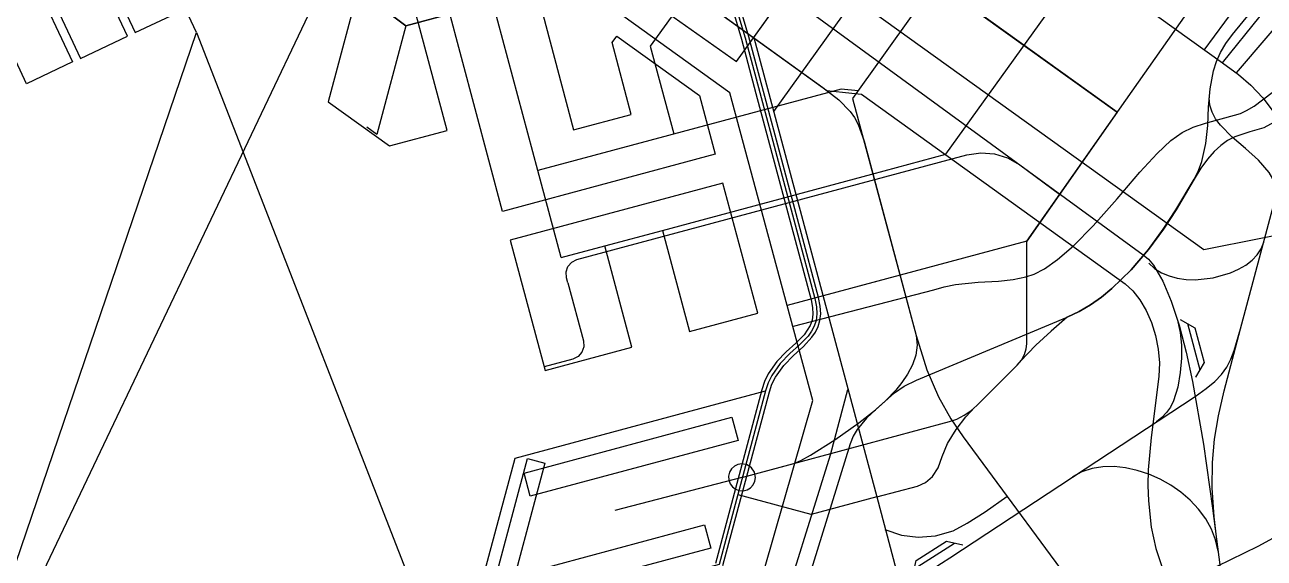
# Model space of a CAD drawing. Header units: millimetres. Extents: x 2 to 2848, y 1 to 2248.
# Drawn here: x 444.8 to 652.2, y 300.1 to 389.2 of the extents above; entities that cross this region are included whole.
import ezdxf

# ---------------------------------------------------------------- set-up
doc = ezdxf.new("R2010")
doc.units = ezdxf.units.MM
for name, color, linetype in [('9x', 7, 'CONTINUOUS'), ('9xx', 7, 'CONTINUOUS'), ('9xx淵', 7, 'CONTINUOUS'), ('9x淵', 7, 'CONTINUOUS'), ('島嶼', 7, 'CONTINUOUS'), ('市街地', 7, 'CONTINUOUS'), ('河川・湖沼', 7, 'CONTINUOUS'), ('浦州地鉄', 7, 'CONTINUOUS'), ('浦州市道', 7, 'CONTINUOUS'), ('浦州市電', 7, 'CONTINUOUS'), ('浦州港線', 7, 'CONTINUOUS'), ('浦陰交通', 7, 'CONTINUOUS'), ('海岸線', 7, 'CONTINUOUS'), ('空港', 7, 'CONTINUOUS'), ('臨海線', 7, 'CONTINUOUS'), ('航路', 7, 'CONTINUOUS'), ('車廠', 7, 'CONTINUOUS'), ('青湾空港軌道', 7, 'CONTINUOUS'), ('青空急行', 7, 'CONTINUOUS')]:
    doc.layers.add(name, color=color, linetype=linetype)

msp = doc.modelspace()

# ---------------------------------------------------------------- linework, layer by layer
at = {"layer": '9x', "color": 1}
for points in [[(531.34095, 484.7751), (559.753072, 477.1621), (577.651552, 431.3473), (581.56511, 421.3426), (593.432651, 390.9624), (583.335225, 376.9006), (593.94798, 337.2937), (595.764748, 331.542558), (597.722507, 326.995587), (599.769254, 323.355273), (601.852989, 320.3241), (622.988472, 291.6778)], [(564.81292, 313.5585), (599.55906, 322.8687), (600.78518, 323.305572), (601.990503, 323.9318), (603.114856, 324.698653), (604.098065, 325.5574), (610.882543, 332.3104), (611.580436, 333.1674), (612.079441, 334.101275), (612.379147, 335.036837), (612.47914, 335.8989), (612.47914, 353.0421), (627.98732, 375.0828), (663.50884, 425.5927), (670.91718, 451.0589)], [(584.243067, 378.1647), (581.418825, 378.4595), (552.523018, 370.7169), (530.641104, 364.8537), (523.118312, 392.9292), (508.595174, 389.0378), (506.09293, 390.8356), (485.351475, 405.7395)], [(378.51953, 245.2666), (383.716648, 245.41585), (386.825588, 245.656834), (389.64194, 246.0571), (390.48512, 246.227706), (390.364958, 246.207892), (390.433816, 246.223075), (400.85228, 248.2099), (478.067545, 262.7171), (487.761786, 265.07), (487.780086, 265.07), (562.285169, 285.03355), (562.963258, 285.215244), (562.958045, 285.21385), (562.380436, 285.059084), (563.517775, 285.363839), (569.335499, 286.9227), (570.185502, 287.1505), (579.630956, 317.3297)]]:
    msp.add_lwpolyline(points, dxfattribs=at)
at = {"layer": '9xx', "color": 2}
for points in [[(642.14374, 384.9792), (656.026401, 403.7563), (667.080719, 418.7797), (677.79045, 438.1241), (684.10011, 449.0528), (686.609423, 452.747012), (689.826946, 456.691275), (693.251854, 460.50935), (696.38332, 463.825), (703.68393, 471.4397), (723.56924, 492.4), (728.31666, 506.3292), (737.52602, 533.2781), (738.228117, 534.78795), (739.139964, 536.039798), (741.244679, 538.055838), (742.263434, 538.963201), (743.143712, 539.898908), (743.798456, 540.934546), (744.14061, 542.1417), (745.14611, 550.5833), (745.72811, 555.9), (745.867944, 558.985745), (745.666074, 561.758938)], [(577.651555, 431.3473), (591.583005, 421.3427), (645.20976, 382.8326), (647.931502, 380.8781), (649.988583, 379.127537), (651.973148, 376.97385), (653.698023, 374.688687), (654.976033, 372.5437), (656.413357, 369.414402), (658.333447, 364.758112), (660.125044, 359.719192), (660.781639, 357.413858), (661.176888, 355.442)], [(518.222507, 422.0263), (579.036046, 378.2048), (583.210165, 377.77), (584.804333, 377.6034), (628.938605, 345.9106), (630.232884, 344.755121), (631.420611, 343.251247), (632.471346, 341.46158), (633.354649, 339.448725), (634.040082, 337.275286), (634.497205, 335.003866), (634.695578, 332.697069), (634.604763, 330.4175), (633.295138, 320.244588), (632.815726, 314.816098), (632.742647, 312.177492), (632.827424, 309.6507), (633.302675, 305.256855), (634.061573, 301.669212), (635.171467, 298.331639), (636.699707, 294.688), (638.859974, 290.121052), (641.433446, 285.004437), (644.490945, 279.1137)], [(566.808507, 387.0981), (587.389359, 310.2893), (590.647798, 298.1286), (591.384225, 294.952033), (591.908993, 291.644188), (592.178913, 288.268973), (592.150796, 284.8903), (591.117797, 283.440298), (589.986415, 282.104975), (588.742924, 280.884309), (587.373602, 279.778275), (585.864725, 278.786851), (584.202568, 277.910012), (582.373408, 277.147737), (580.36352, 276.5), (487.75936, 250.8354), (460.77186, 245.676), (455.41405, 247.2636), (433.18042, 243.0179), (400.36974, 236.7329)], [(654.513022, 373.2713), (652.153142, 371.966087), (649.816668, 371.2869), (647.276076, 370.463294), (646.092317, 369.834349), (644.948599, 369.0236), (643.831682, 368.003263), (642.728328, 366.745556), (641.6253, 365.222696), (640.509358, 363.4069), (637.461583, 358.246583), (635.339698, 355.016037), (632.835481, 351.617587), (629.961182, 348.250503), (626.729052, 345.114048), (624.982628, 343.694579), (623.151341, 342.407492), (621.23672, 341.277696), (619.240298, 340.3301), (616.562497, 338.004762), (614.011157, 335.63653), (611.359, 332.9432)], [(592.150796, 284.8903), (596.942734, 287.329548), (604.036195, 290.694962), (611.964272, 294.136745), (615.782884, 295.620713), (619.260059, 296.8051), (636.138441, 295.2493), (638.563356, 296.231434), (644.340167, 298.721875), (651.221969, 302.036678), (654.375086, 303.789483), (656.961862, 305.4919), (659.231043, 307.430726), (661.592306, 309.847514), (666.433225, 315.501087), (671.168906, 321.224842), (673.398624, 323.729357), (675.48364, 325.791), (677.761707, 327.659732), (680.501587, 329.648784), (686.795004, 333.75315), (698.63397, 340.824)], [(579.630956, 317.3346), (582.553861, 328.2431)], [(587.389359, 310.2893), (594.206455, 312.1159), (595.522023, 312.699617), (596.695532, 313.718512), (597.660028, 315.170852), (598.348554, 317.0549), (599.235223, 319.20847), (600.674595, 321.534363), (602.309286, 323.686648), (603.781911, 325.3194)]]:
    msp.add_lwpolyline(points, dxfattribs=at)
at = {"layer": '9xx淵', "color": 1}
for points in [[(642.143738, 384.9792), (656.026399, 403.7563), (667.080717, 418.7797), (677.79045, 438.1241), (684.10011, 449.0528), (686.609423, 452.747012), (689.826946, 456.691275), (693.251854, 460.50935), (696.38332, 463.825), (703.68393, 471.4397), (723.56924, 492.4), (728.31666, 506.3292), (737.52602, 533.2781), (738.228117, 534.78795), (739.139964, 536.039798), (741.244679, 538.055838), (742.263434, 538.963201), (743.143712, 539.898908), (743.798456, 540.934546), (744.14061, 542.1417), (745.14611, 550.5833), (745.72811, 555.9), (745.867944, 558.985745), (745.666074, 561.758938)], [(577.651553, 431.3473), (591.583003, 421.3427), (645.209758, 382.8326), (647.9315, 380.8781), (649.988581, 379.127537), (651.973146, 376.97385), (653.698021, 374.688687), (654.976031, 372.5437), (656.413355, 369.414402), (658.333445, 364.758112), (660.125042, 359.719192), (660.781637, 357.413858), (661.176886, 355.442)], [(518.204652, 422.0392), (579.036044, 378.2048), (583.210163, 377.77), (584.804331, 377.6034), (628.938603, 345.9106), (630.232882, 344.755121), (631.420609, 343.251247), (632.471344, 341.46158), (633.354647, 339.448725), (634.04008, 337.275286), (634.497203, 335.003866), (634.695576, 332.697069), (634.604761, 330.4175), (633.295136, 320.244588), (632.815724, 314.816098), (632.742645, 312.177492), (632.827422, 309.6507), (633.302673, 305.256855), (634.061571, 301.669212), (635.171465, 298.331639), (636.699705, 294.688), (638.859972, 290.121052), (641.433444, 285.004437), (644.490943, 279.1137)], [(566.808505, 387.0981), (587.389357, 310.2893), (590.647796, 298.1286), (591.384223, 294.952033), (591.908991, 291.644188), (592.178911, 288.268973), (592.150794, 284.8903), (591.117795, 283.440298), (589.986413, 282.104975), (588.742922, 280.884309), (587.3736, 279.778275), (585.864723, 278.786851), (584.202566, 277.910012), (582.373406, 277.147737), (580.363518, 276.5), (487.759358, 250.8354), (460.77186, 245.676), (455.41405, 247.2636), (433.18042, 243.0179), (400.36974, 236.7329)], [(654.51302, 373.2713), (652.15314, 371.966087), (649.816666, 371.2869), (647.276074, 370.463294), (646.092315, 369.834349), (644.948597, 369.0236), (643.83168, 368.003263), (642.728326, 366.745556), (641.625298, 365.222696), (640.509356, 363.4069), (637.461581, 358.246583), (635.339696, 355.016037), (632.835479, 351.617587), (629.96118, 348.250503), (626.72905, 345.114048), (624.982626, 343.694579), (623.151339, 342.407492), (621.236718, 341.277696), (619.240296, 340.3301), (616.562495, 338.004762), (614.011155, 335.63653), (611.358998, 332.9432)], [(592.150794, 284.8903), (596.942732, 287.329548), (604.036193, 290.694962), (611.96427, 294.136745), (615.782882, 295.620713), (619.260057, 296.8051), (636.138439, 295.2493), (638.563354, 296.231434), (644.340165, 298.721875), (651.221967, 302.036678), (654.375084, 303.789483), (656.96186, 305.4919), (659.231041, 307.430726), (661.592304, 309.847514), (666.433224, 315.501087), (671.168906, 321.224842), (673.398624, 323.729357), (675.48364, 325.791), (677.761707, 327.659732), (680.501587, 329.648784), (686.795004, 333.75315), (698.63397, 340.824)], [(579.630954, 317.3346), (582.553859, 328.2431)], [(587.389357, 310.2893), (594.206453, 312.1159), (595.522021, 312.699617), (596.69553, 313.718512), (597.660026, 315.170852), (598.348552, 317.0549), (599.235221, 319.20847), (600.674593, 321.534363), (602.309284, 323.686648), (603.781909, 325.3194)]]:
    msp.add_lwpolyline(points, dxfattribs=at)
at = {"layer": '9x淵', "color": 1}
for points in [[(531.340952, 484.7751), (559.753074, 477.1621), (577.651554, 431.3473), (581.565112, 421.3426), (593.432653, 390.9624), (583.335227, 376.9006), (593.947982, 337.2937), (595.76475, 331.542558), (597.722509, 326.995587), (599.769256, 323.355273), (601.852991, 320.3241), (622.988474, 291.6778)], [(564.812915, 313.5585), (599.559055, 322.8687), (600.785175, 323.305572), (601.990498, 323.9318), (603.114851, 324.698653), (604.09806, 325.5574), (610.882538, 332.3104), (611.580431, 333.1674), (612.079436, 334.101275), (612.379142, 335.036837), (612.479135, 335.8989), (612.479135, 353.0421), (627.987315, 375.0828), (663.508835, 425.5927), (670.91718, 451.0589)], [(584.243067, 378.1647), (581.418825, 378.4595), (552.523018, 370.7169), (530.641104, 364.8537), (523.118312, 392.9292), (508.595174, 389.0378), (506.09293, 390.8356)], [(378.51954, 245.2666), (383.716657, 245.41585), (386.825598, 245.656834), (389.64195, 246.0571), (390.48513, 246.227706), (390.364968, 246.207892), (390.433826, 246.223075), (400.85229, 248.2099), (478.067558, 262.7171), (487.761799, 265.07), (487.780099, 265.07), (562.285182, 285.03355), (562.963271, 285.215244), (562.958059, 285.21385), (562.380449, 285.059084), (563.517789, 285.363839), (569.335512, 286.9227), (570.185521, 287.1505), (579.630958, 317.3302)]]:
    msp.add_lwpolyline(points, dxfattribs=at)
at = {"layer": '島嶼', "color": 3}
msp.add_lwpolyline([(526.848798, 316.768473), (568.774392, 328.002402), (561.00248, 298.997232), (519.076886, 287.763303)], close=True, dxfattribs=at)
at = {"layer": '市街地', "color": 7}
for points in [[(562.81108, 377.8376), (505.66, 418.912), (496, 421.5), (421.53086, 386.5088), (403.8203, 424.1375), (403.8203, 469.5135), (430.87396, 469.5135), (441.18728, 508.0034), (484.27994, 496.4568), (495.32516, 537.6781), (562.93554, 519.562), (557.72542, 500.1177), (555.013885, 489.9972), (559.75308, 477.1621), (569.217274, 453.0308), (581.269785, 455.3498), (618.93692, 428.8033), (620.130594, 428.1426), (597.300677, 396.3491), (627.625129, 374.5761), (612.47914, 353.0421), (572.36466, 342.2934)], [(464.48937, 405.4207), (456.74316, 401.7809), (463.26911, 387.8981), (471.015239, 391.538)], [(455.45015, 401.1733), (447.57318, 397.4721), (454.09902, 383.5892), (461.97612, 387.2906)], [(452.80603, 382.9816), (445.09377, 379.3577), (438.56767, 393.2406), (446.27974, 396.8643)], [(505.816176, 368.9444), (515.484924, 371.5351), (510.301842, 390.8786), (501.208722, 397.4134), (495.555819, 376.3166)], [(543.9003, 387.3167), (557.699935, 377.4009), (560.339974, 367.5481), (524.757749, 358.0139), (515.573268, 392.2909), (525.806028, 395.0329), (531.474091, 390.9596), (536.650955, 371.6393), (546.305707, 374.2264), (543.090093, 386.2272)], [(567.459144, 340.9791), (561.632834, 362.7231), (526.050689, 353.1892), (531.876655, 331.4447), (546.379684, 335.3308), (541.844303, 352.2572), (551.499768, 354.8443), (556.034912, 337.9179)]]:
    msp.add_lwpolyline(points, close=True, dxfattribs=at)
at = {"layer": '河川・湖沼', "color": 4}
msp.add_lwpolyline([(573.42674, 338.8366), (596.904702, 344.8928), (598.666014, 345.416531), (600.536487, 345.776161), (604.331669, 346.156038), (607.743758, 346.33827), (610.226264, 346.6287), (612.334996, 347.051269), (613.726723, 347.527659), (615.461115, 348.432375), (617.626487, 349.954106), (620.311157, 352.281544), (623.603443, 355.603378), (627.59166, 360.1083), (631.40848, 364.542157), (634.313728, 367.698562), (636.586459, 369.837968), (638.505723, 371.220825), (640.350572, 372.107585), (642.40006, 372.7587), (648.22916, 374.3958), (649.274678, 374.846056), (650.517556, 375.590367), (653.544261, 377.894292)], dxfattribs=at)
at = {"layer": '浦州地鉄', "color": 5}
msp.add_lwpolyline([(494.41196, 432.1451), (508.5227, 428.4772), (509.925242, 427.923992), (511.245951, 427.111688), (513.69558, 425.2766), (578.334463, 378.7076), (581.00753, 376.650447), (582.918551, 374.724975), (583.650055, 373.694661), (584.265161, 372.556916), (585.245, 369.772), (593.948, 337.2937)], dxfattribs=at)
at = {"layer": '浦州市道', "color": 1}
for points in [[(564.879245, 449.827), (564.879139, 407.0889), (556.045045, 394.7878), (549.470651, 385.6321), (553.396416, 370.9809)], [(514.166434, 441.5014), (515.135968, 441.117577), (517.819822, 439.877638), (521.880872, 437.64888), (526.981995, 434.2986), (564.879139, 407.0889), (569.303554, 403.9125), (642.117544, 351.6346), (661.176889, 355.442)], [(566.808507, 387.0981), (604.20707, 439.1839)], [(612.315041, 433.4698), (570.10593, 374.6874)], [(647.560634, 381.1654), (689.65561, 430.3229)], [(627.625129, 374.5762), (601.726601, 393.1711), (571.813127, 414.6487), (564.923007, 414.6487)], [(534.541009, 350.3004), (541.844303, 352.2573), (551.499768, 354.8445), (586.556822, 364.238), (598.962155, 367.562), (621.836733, 399.4178)], [(508.595174, 389.0377), (503.728296, 370.8742)], [(534.541009, 350.3004), (530.641104, 364.8537)], [(612.479135, 353.0421), (578.384478, 343.9065)], [(587.389359, 310.2893), (576.410686, 307.3476), (564.198884, 310.6197)], [(588.721271, 304.8331), (591.526057, 303.915286), (594.328752, 303.561463), (597.1925, 303.796708), (600.180446, 304.6461), (602.507746, 305.88823), (605.492025, 307.810788), (609.160697, 310.3523)]]:
    msp.add_lwpolyline(points, dxfattribs=at)
at = {"layer": '浦州市電', "color": 6}
for points in [[(500.668072, 515.4066), (550.568806, 502.0358), (559.753075, 477.1621), (577.651555, 431.3473), (579.282262, 427.1842), (579.688423, 426.1445), (584.897143, 426.1443), (591.583005, 421.3428), (645.20976, 382.8326), (651.53645, 390.617)], [(548.7207, 393.81), (563.932, 383.0831), (572.07038, 394.4487)], [(506.09293, 390.8356), (508.595174, 389.0376), (521.035406, 392.3709)], [(508.595174, 389.0377), (503.728296, 370.8742), (502.022, 372.1)]]:
    msp.add_lwpolyline(points, dxfattribs=at)
at = {"layer": '浦州港線', "color": 1}
for points in [[(595.441119, 297.410519), (599.61916, 300.1092), (640.68514, 327.0967), (642.520334, 328.385385), (643.966695, 329.589848), (645.091774, 330.769391), (645.963122, 331.983313), (646.648292, 333.290914), (647.214834, 334.751495), (648.26224, 338.3688), (654.01364, 359.8334), (654.19844, 361.113956), (654.071758, 362.316842), (653.675436, 363.452775), (653.051315, 364.532469), (651.287041, 366.566005), (649.113665, 368.503175), (646.865917, 370.429705), (644.878528, 372.431319), (644.08707, 373.487071), (643.486225, 374.593742), (643.117835, 375.762046), (643.02374, 377.0027)], [(595.441119, 297.410519), (599.61916, 300.1092), (640.68514, 327.0967), (642.520334, 328.385385), (643.966695, 329.589848), (645.091774, 330.769391), (645.963122, 331.983313), (646.648292, 333.290914), (647.214834, 334.751495), (648.26224, 338.3688), (654.01364, 359.8334), (654.19844, 361.113956), (654.071758, 362.316842), (653.675436, 363.452775), (653.051315, 364.532469), (651.287041, 366.566005), (649.113665, 368.503175), (646.865917, 370.429705), (644.878528, 372.431319), (644.08707, 373.487071), (643.486225, 374.593742), (643.117835, 375.762046), (643.02374, 377.0027)], [(535.671645, 346.0808), (535.444191, 346.9297), (535.382124, 347.920486), (535.693976, 348.82671), (536.32288, 349.549879), (537.211969, 349.9915), (572.703268, 359.5014), (602.455999, 367.4736), (604.76943, 367.820905), (607.073835, 367.64694), (609.282823, 366.96803), (611.310003, 365.8005), (617.935108, 360.9157)], [(572.703265, 359.5014), (602.455999, 367.4736), (604.76943, 367.820905), (607.073835, 367.64694), (609.282823, 366.96803), (611.310003, 365.8005), (617.935108, 360.9157)], [(632.902349, 349.3694), (633.877105, 348.472981), (635.015889, 347.758575), (636.290062, 347.219017), (637.670986, 346.847144), (639.130023, 346.635792), (640.638532, 346.577797), (643.689418, 346.893225), (646.594534, 347.736119), (647.920831, 348.337456), (649.124771, 349.049169), (650.177713, 349.864093), (651.05102, 350.775066), (651.716052, 351.774922), (652.144172, 352.8565)], [(632.902349, 349.3694), (633.877105, 348.472981), (635.015889, 347.758575), (636.290062, 347.219017), (637.670986, 346.847144), (639.130023, 346.635792), (640.638532, 346.577797), (643.689418, 346.893225), (646.594534, 347.736119), (647.920831, 348.337456), (649.124771, 349.049169), (650.177713, 349.864093), (651.05102, 350.775066), (651.716052, 351.774922), (652.144172, 352.8565)], [(535.671645, 346.0808), (538.275321, 336.3637), (538.339128, 335.390327), (538.025583, 334.466631), (537.382419, 333.733237), (536.507555, 333.3018), (531.722589, 332.0197)], [(535.671645, 346.0808), (538.275321, 336.3637), (538.339128, 335.390327), (538.025583, 334.466631), (537.382419, 333.733237), (536.507555, 333.3018), (531.722589, 332.0197)], [(637.647889, 340.0544), (638.167353, 337.762264), (638.387244, 335.632437), (638.360958, 333.473192), (638.141893, 331.0928), (637.73519, 328.61227), (637.024987, 326.343362), (636.516039, 325.317696), (635.883173, 324.380248), (635.110377, 323.542793), (634.181636, 322.8171)], [(637.647889, 340.0544), (638.167353, 337.762264), (638.387244, 335.632437), (638.360958, 333.473192), (638.141893, 331.0928), (637.73519, 328.61227), (637.024987, 326.343362), (636.516039, 325.317696), (635.883173, 324.380248), (635.110377, 323.542793), (634.181636, 322.8171)], [(644.49192, 301.2055), (643.837308, 306.981242), (643.527632, 311.833495), (643.551268, 316.062529), (643.89659, 319.968613), (644.551973, 323.852013), (645.505792, 328.012998), (648.26224, 338.3688)], [(644.49192, 301.2055), (643.837308, 306.981242), (643.527632, 311.833495), (643.551268, 316.062529), (643.89659, 319.968613), (644.551973, 323.852013), (645.505792, 328.012998), (648.26224, 338.3688)], [(644.49192, 301.2055), (644.086571, 303.110318), (643.388959, 304.929446), (642.429825, 306.649031), (641.239912, 308.255216), (639.849962, 309.734145), (638.290716, 311.071964), (636.592918, 312.254818), (634.787307, 313.26885), (632.904628, 314.100206), (630.975621, 314.735029), (629.031029, 315.159466), (627.101594, 315.359659), (625.218057, 315.321755), (623.411162, 315.031897), (621.711648, 314.476231), (620.15026, 313.6409)], [(644.49192, 301.2055), (644.086571, 303.110318), (643.388959, 304.929446), (642.429825, 306.649031), (641.239912, 308.255216), (639.849962, 309.734145), (638.290716, 311.071964), (636.592918, 312.254818), (634.787307, 313.26885), (632.904628, 314.100206), (630.975621, 314.735029), (629.031029, 315.159466), (627.101594, 315.359659), (625.218057, 315.321755), (623.411162, 315.031897), (621.711648, 314.476231), (620.15026, 313.6409)]]:
    msp.add_lwpolyline(points, dxfattribs=at)
at = {"layer": '浦州港線', "color": 7}
msp.add_lwpolyline([(535.671645, 346.0808), (535.444191, 346.9297), (535.382124, 347.920486), (535.693976, 348.82671), (536.32288, 349.549879), (537.211969, 349.9915), (572.703268, 359.5014)], dxfattribs=at)
at = {"layer": '浦陰交通', "color": 5}
msp.add_lwpolyline([(593.947998, 337.2937), (594.147405, 335.637612), (593.909454, 333.976294), (593.333176, 332.353459), (592.517601, 330.812825), (591.561757, 329.398106), (590.564676, 328.153019), (588.842918, 326.3466), (587.32258, 325.018398), (585.639538, 323.471337), (584.08455, 321.572508), (583.44594, 320.449646), (582.948378, 319.189), (575.211758, 294.295)], dxfattribs=at)
at = {"layer": '浦陰交通', "color": 1}
msp.add_lwpolyline([(593.947998, 337.2937), (594.147405, 335.637612), (593.909454, 333.976294), (593.333176, 332.353459), (592.517601, 330.812825), (591.561757, 329.398106), (590.564676, 328.153019), (588.842918, 326.3466), (587.32258, 325.018398), (585.639538, 323.471337), (584.08455, 321.572508), (583.44594, 320.449646), (582.948378, 319.189), (575.211758, 294.295)], dxfattribs=at)
at = {"layer": '海岸線', "color": 4}
msp.add_lwpolyline([(566.94968, 292.6257), (576.68122, 326.4228), (572.36466, 342.2934), (562.81106, 377.8376), (505.66, 418.912), (496, 421.5), (417.47576, 384.6074)], dxfattribs=at)
at = {"layer": '空港', "color": 1}
for points in [[(528.356165, 314.28818), (563.129495, 323.605665), (564.164771, 319.741962), (529.391442, 310.424477)], [(521.938672, 290.648792), (528.926786, 316.728789), (531.824563, 315.952332), (524.836449, 289.872335)], [(564.813, 315.809), (564.153249, 315.710208), (563.562967, 315.429807), (563.078019, 314.991762), (562.734271, 314.420038), (562.573068, 313.772701), (562.606233, 313.120047), (562.825352, 312.504381), (563.22201, 311.96801), (563.758381, 311.571352), (564.374047, 311.352233), (565.026701, 311.319068), (565.674038, 311.480271), (566.245762, 311.824019), (566.683807, 312.308967), (566.964208, 312.899249), (567.063, 313.559), (566.891729, 314.420038), (566.40399, 315.14999), (565.674038, 315.637729), (564.813, 315.809)], [(523.790532, 296.291795), (558.563862, 305.609281), (559.599138, 301.745577), (524.825808, 292.428092)]]:
    msp.add_lwpolyline(points, close=True, dxfattribs=at)
at = {"layer": '臨海線', "color": 7}
for points in [[(556.856324, 404.7272), (557.65228, 404.037088), (558.410447, 403.168599), (559.828461, 400.935236), (561.14046, 398.104608), (562.376538, 394.754213), (564.741301, 386.804108), (567.163496, 377.7049), (576.373619, 343.257), (576.640331, 341.965542), (576.693296, 340.831103), (576.556005, 339.829994), (576.251949, 338.93853), (575.237511, 337.389782), (573.837913, 335.995363), (572.24109, 334.565772), (570.634973, 332.911514), (569.207496, 330.843089), (568.619475, 329.594346), (568.146589, 328.171), (560.374754, 299.166)], [(557.24038, 405.2516), (631.964057, 350.7767), (632.838577, 350.005467), (633.674995, 349.004914), (635.238332, 346.374169), (636.663677, 343.001107), (637.960636, 339.002372), (639.13882, 334.494606), (640.207836, 329.594451), (642.0568, 319.08355), (643.584393, 308.402811), (644.867485, 298.485378)], [(557.24038, 405.2516), (558.077942, 404.528963), (558.872739, 403.627834), (560.350338, 401.330119), (561.705775, 398.438488), (562.971648, 395.032975), (565.365088, 387.000444), (567.79144, 377.8728), (577.00006, 343.4304), (577.00006, 343.4304), (577.283048, 342.068037), (577.345864, 340.864546), (577.212915, 339.797259), (576.908605, 338.843506), (576.457341, 337.980618), (575.883527, 337.185926), (574.465872, 335.71045), (572.850887, 334.235724), (571.233813, 332.580394), (569.809897, 330.563104), (569.231385, 329.362051), (568.77438, 328.0025), (561.00248, 298.9973)], [(561.630205, 298.8286), (569.40217, 327.834), (569.843524, 329.130737), (570.412664, 330.284941), (571.83309, 332.252323), (573.461015, 333.909297), (575.094007, 335.429012), (576.529634, 336.98462), (577.110176, 337.829993), (577.565464, 338.74927), (577.870195, 339.764096), (577.999065, 340.896113), (577.926769, 342.166967), (577.628004, 343.5983), (568.419384, 378.0407), (565.988874, 387.19678), (563.566757, 395.311737), (562.27109, 398.772367), (560.872216, 401.725002), (559.335032, 404.08707), (558.503604, 405.020838), (557.624436, 405.776)]]:
    msp.add_lwpolyline(points, dxfattribs=at)
at = {"layer": '臨海線', "color": 1}
msp.add_lwpolyline([(557.24038, 405.2516), (631.964057, 350.7767), (632.838577, 350.005467), (633.674995, 349.004914), (635.238332, 346.374169), (636.663677, 343.001107), (637.960636, 339.002372), (639.13882, 334.494606), (640.207836, 329.594451), (642.0568, 319.08355), (643.584393, 308.402811), (644.867485, 298.485378)], dxfattribs=at)
at = {"layer": '臨海線', "color": 3}
msp.add_lwpolyline([(557.24038, 405.2516), (558.077942, 404.528963), (558.872739, 403.627834), (560.350338, 401.330119), (561.705775, 398.438488), (562.971648, 395.032975), (565.365088, 387.000444), (567.79144, 377.8728), (577.00006, 343.4304), (577.00006, 343.4304), (577.283048, 342.068037), (577.345864, 340.864546), (577.212915, 339.797259), (576.908605, 338.843506), (576.457341, 337.980618), (575.883527, 337.185926), (574.465872, 335.71045), (572.850887, 334.235724), (571.233813, 332.580394), (569.809897, 330.563104), (569.231385, 329.362051), (568.77438, 328.0025), (561.00248, 298.9973)], dxfattribs=at)
at = {"layer": '航路', "color": 6}
for points in [[(500.37719, 420.3274), (492.78312, 391.986), (429.86322, 260.172)], [(382.53968, 324.4005), (429.92103, 260.0935), (473.55466, 387.8923), (464.6722, 406.7881)], [(473.55466, 387.8923), (515.9847, 279.072)]]:
    msp.add_lwpolyline(points, dxfattribs=at)
at = {"layer": '車廠', "color": 7}
for points in [[(638.153495, 339.971069), (640.602987, 338.556846), (642.155904, 332.76128), (640.741687, 330.3118), (640.741687, 330.3118)], [(639.37824, 339.263962), (641.448797, 331.536535)]]:
    msp.add_lwpolyline(points, dxfattribs=at)
at = {"layer": '車廠', "color": 1}
for points in [[(593.343683, 296.913539), (593.960266, 299.673951), (599.025744, 302.889704), (601.786142, 302.273125), (601.786142, 302.273125)], [(593.65197, 298.293742), (600.405947, 302.581417)]]:
    msp.add_lwpolyline(points, dxfattribs=at)
at = {"layer": '青湾空港軌道', "color": 1}
msp.add_lwpolyline([(564.812932, 313.5585), (543.535532, 308.0252)], dxfattribs=at)
at = {"layer": '青湾空港軌道', "color": 6}
msp.add_lwpolyline([(564.81294, 313.5585), (543.53554, 308.0252)], dxfattribs=at)
at = {"layer": '青空急行', "color": 5}
for points in [[(619.2403, 340.3301), (621.236473, 341.277839), (623.150414, 342.408025), (624.980689, 343.695693), (626.725868, 345.115877), (629.955211, 348.25393), (632.826988, 351.622462), (635.329744, 355.021749), (637.452028, 358.252067), (640.50936, 363.4069), (641.247663, 364.87099), (641.800681, 366.348999), (642.470892, 369.340108), (642.760057, 372.36689), (642.90824, 375.416012), (643.155506, 378.474139), (643.741918, 381.527936), (644.237324, 383.049043), (644.907541, 384.564068), (645.782577, 386.071342), (646.89244, 387.5692), (682.92402, 431.4564)], [(564.813, 313.559), (573.5022, 315.8868), (574.674314, 316.3675), (576.309515, 317.257683), (580.35085, 319.813387), (584.389545, 322.647698), (587.18894, 324.8544), (590.36399, 327.672587), (591.953962, 328.776052), (594.04964, 329.8034), (619.24032, 340.3301)]]:
    msp.add_lwpolyline(points, dxfattribs=at)
at = {"layer": '青空急行', "color": 1}
for points in [[(640.50936, 363.4069), (641.247663, 364.87099), (641.800681, 366.348999), (642.470892, 369.340108), (642.760057, 372.36689), (642.90824, 375.416012), (643.155506, 378.474139), (643.741918, 381.527936), (644.237324, 383.049043), (644.907541, 384.564068), (645.782577, 386.071342), (646.89244, 387.5692), (682.92402, 431.4564)], [(564.8129, 313.5585), (573.50218, 315.8868), (574.674294, 316.3675), (576.309495, 317.257683), (580.35083, 319.813387), (584.389525, 322.647698), (587.18892, 324.8544), (590.36397, 327.672587), (591.953942, 328.776052), (594.04962, 329.8034), (619.2403, 340.3301)]]:
    msp.add_lwpolyline(points, dxfattribs=at)

doc.saveas('drawing.dxf')
